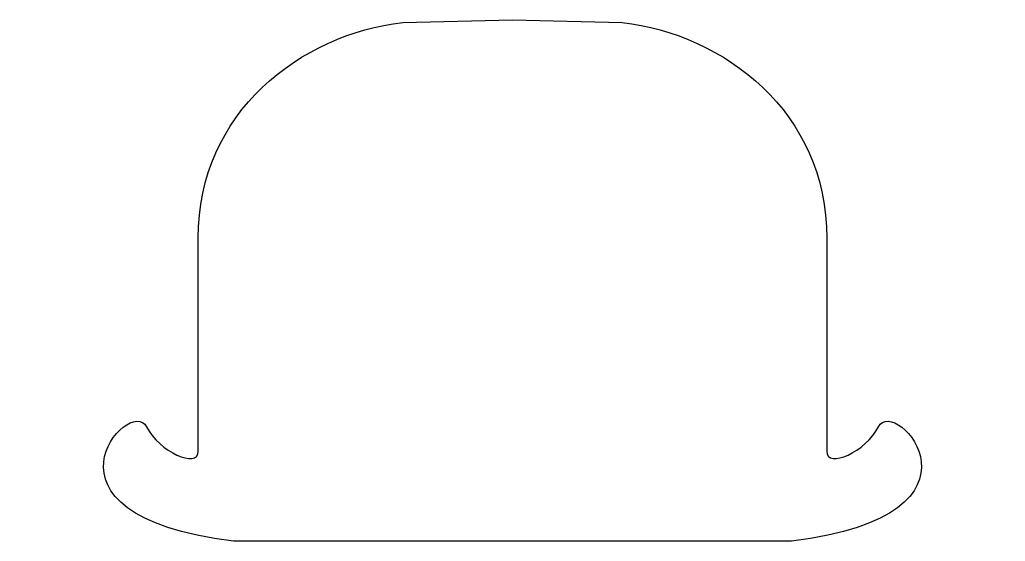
# Model space of a CAD drawing. Header units: centimetres. Extents: x -8.4 to 7.7, y -3.9 to 4.6.
import ezdxf

# ---------------------------------------------------------------- set-up
doc = ezdxf.new("R2010")
doc.units = ezdxf.units.CM
doc.header["$MEASUREMENT"] = 0
doc.layers.add('Camada 1', color=7, linetype='Continuous')

msp = doc.modelspace()

# ---------------------------------------------------------------- linework, layer by layer
at = {"layer": 'Camada 1'}
msp.add_open_spline([(-0.1842, -3.88977), (-0.1842, -3.88977), (4.23977, -3.88977), (4.19571, -3.88977), (4.19571, -3.88977), (7.67604, -3.46215), (5.8769, -1.49603), (5.61126, -2.02694), (5.61126, -2.02694), (5.40999, -2.42897), (4.77078, -2.72007), (4.77078, -2.42514), (4.77078, -2.42514), (4.77078, -2.42514), (4.77078, 1.04042), (4.77078, 1.04042), (4.77078, 1.04042), (4.77078, 3.09031), (3.10435, 4.35853), (1.4379, 4.5503), (1.4379, 4.5503), (1.4379, 4.5503), (-0.34645, 4.59462), (-0.34645, 4.59462), (-0.34645, 4.59462), (-0.34645, 4.59462), (-2.1308, 4.5503), (-2.1308, 4.5503), (-2.1308, 4.5503), (-3.79723, 4.3585), (-5.46368, 3.09028), (-5.46368, 1.04042), (-5.46368, 1.04042), (-5.46368, 1.04042), (-5.46368, -2.42512), (-5.46368, -2.42512), (-5.46368, -2.42512), (-5.46368, -2.72005), (-6.10286, -2.42898), (-6.30416, -2.02692), (-6.30416, -2.02692), (-6.56983, -1.49603), (-8.36894, -3.46213), (-4.88861, -3.88975), (-4.88861, -3.88975), (-4.93266, -3.88975), (-0.5087, -3.88975), (-0.5087, -3.88975), (-0.5087, -3.88975), (-0.5087, -3.88975), (-0.1842, -3.88975), (-0.1842, -3.88975), (-0.1842, -3.88975), (-0.1842, -3.88975), (-0.1842, -3.88977), (-0.1842, -3.88977)], degree=3, knots=[0, 0, 0, 0, 0.06666667, 0.06666667, 0.06666667, 0.06666667, 0.13333333, 0.13333333, 0.13333333, 0.13333333, 0.2, 0.2, 0.2, 0.2, 0.26666667, 0.26666667, 0.26666667, 0.26666667, 0.33333333, 0.33333333, 0.33333333, 0.33333333, 0.4, 0.4, 0.4, 0.4, 0.46666667, 0.46666667, 0.46666667, 0.46666667, 0.53333333, 0.53333333, 0.53333333, 0.53333333, 0.6, 0.6, 0.6, 0.6, 0.66666667, 0.66666667, 0.66666667, 0.66666667, 0.73333333, 0.73333333, 0.73333333, 0.73333333, 0.8, 0.8, 0.8, 0.8, 0.86666667, 0.86666667, 0.86666667, 0.86666667, 1, 1, 1, 1], dxfattribs=at)

doc.saveas('drawing.dxf')
